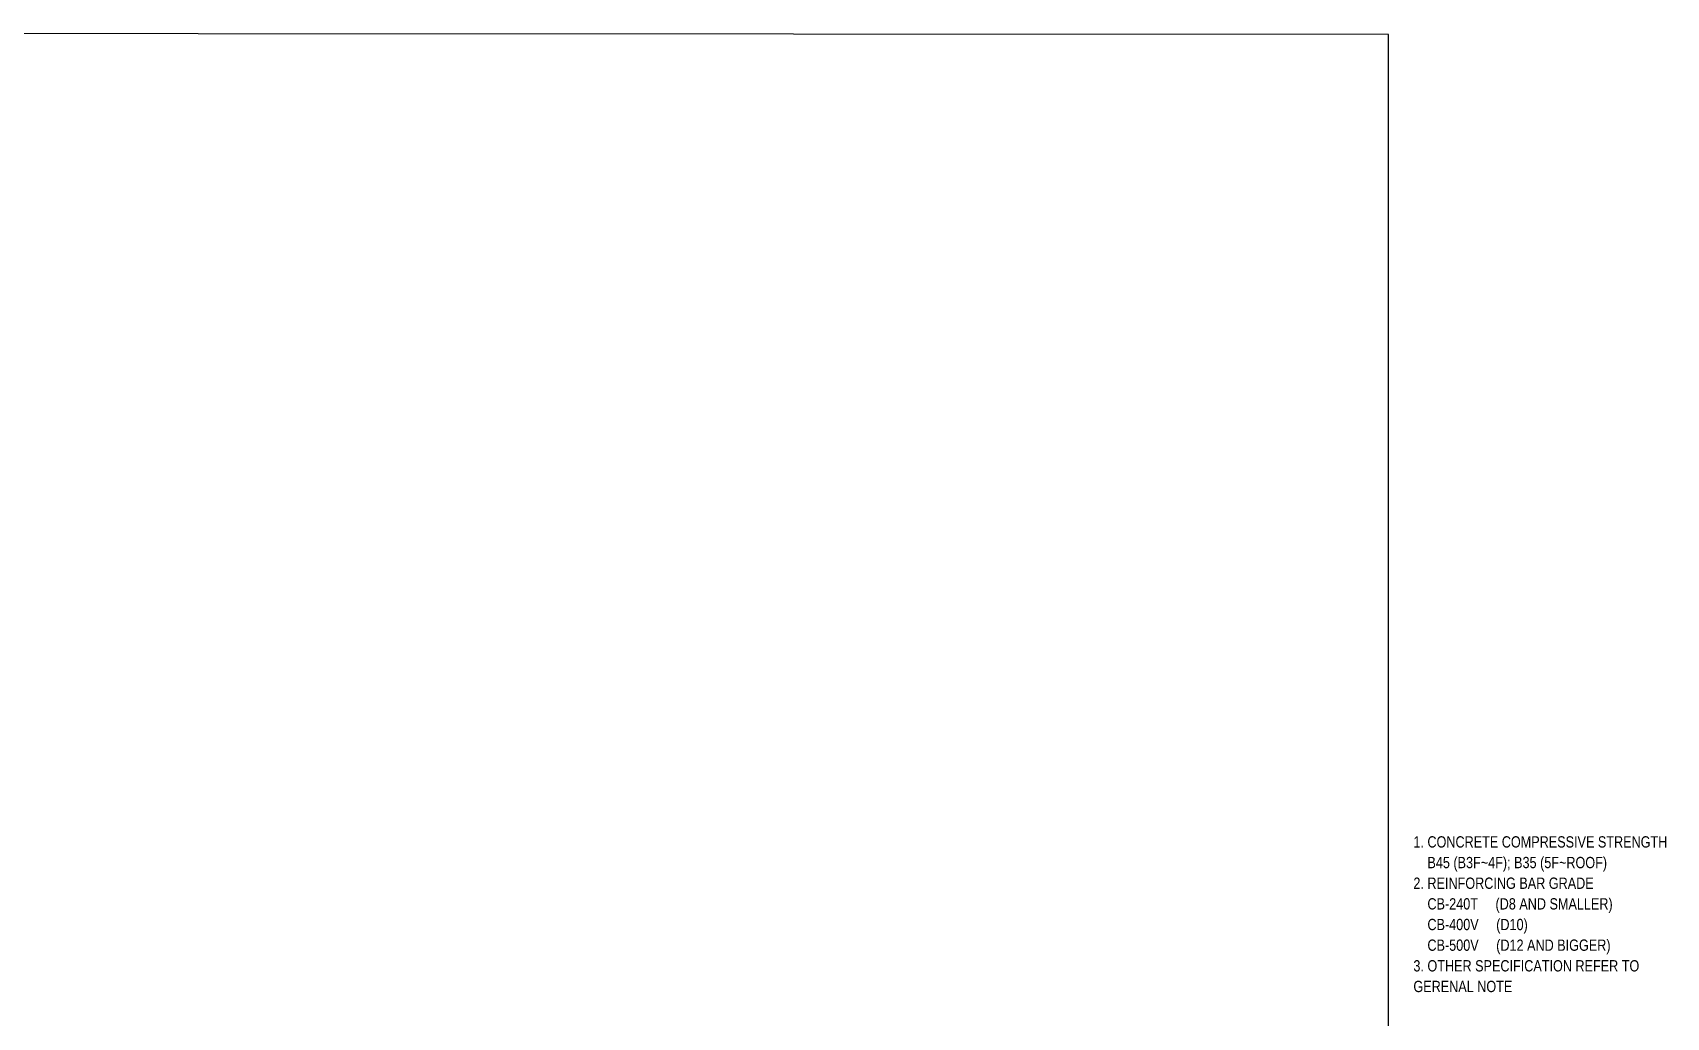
# Model space of a CAD drawing. Header units: millimetres. Extents: x 458085 to 481415, y 87765 to 165974.
# Drawn here: x 469704 to 481415, y 138020 to 145077 of the extents above; entities that cross this region are included whole.
import ezdxf

# ---------------------------------------------------------------- set-up
doc = ezdxf.new("R2010")
doc.units = ezdxf.units.MM
doc.layers.add('A-ANNO-LEAD', color=4, linetype='Continuous')
doc.layers.add('TIT1', color=3, linetype='Continuous')
doc.layers.add('NDC_S_DIM', color=1, linetype='Continuous', lineweight=15)
doc.styles.add('ARIAL', font='arial.ttf', dxfattribs={"width": 0.8})

# ---------------------------------------------------------------- blocks, each defined once
blk = doc.blocks.new('GN')
at = {"layer": 'TIT1', "insert": (0, 0), "char_height": 81, "width": 1996.3, "attachment_point": 1, "line_spacing_factor": 1.096296, "style": 'ARIAL'}
blk.add_mtext('\\A1;1. CONCRETE COMPRESSIVE STRENGTH\\P    B45 (B3F~4F); B35 (5F~ROOF)\\P2. REINFORCING BAR GRADE\\P    CB-240T     (D8 AND SMALLER)\\P    CB-400V     (D10)\\P    CB-500V     (D12 AND BIGGER)\\P3. OTHER SPECIFICATION REFER TO GERENAL NOTE ', dxfattribs=at)

msp = doc.modelspace()

# ---------------------------------------------------------------- linework, layer by layer
at = {"layer": 'A-ANNO-LEAD'}
msp.add_lwpolyline([(458087.5, 128457.3), (479422.5, 128444.1), (479422.5, 145064.1), (458087.5, 145077.3)], close=True, dxfattribs=at)

# ---------------------------------------------------------------- block references
at = {"layer": 'NDC_S_DIM'}
msp.add_blockref('GN', (479602.2, 139317.9), dxfattribs=at)

doc.saveas('drawing.dxf')
